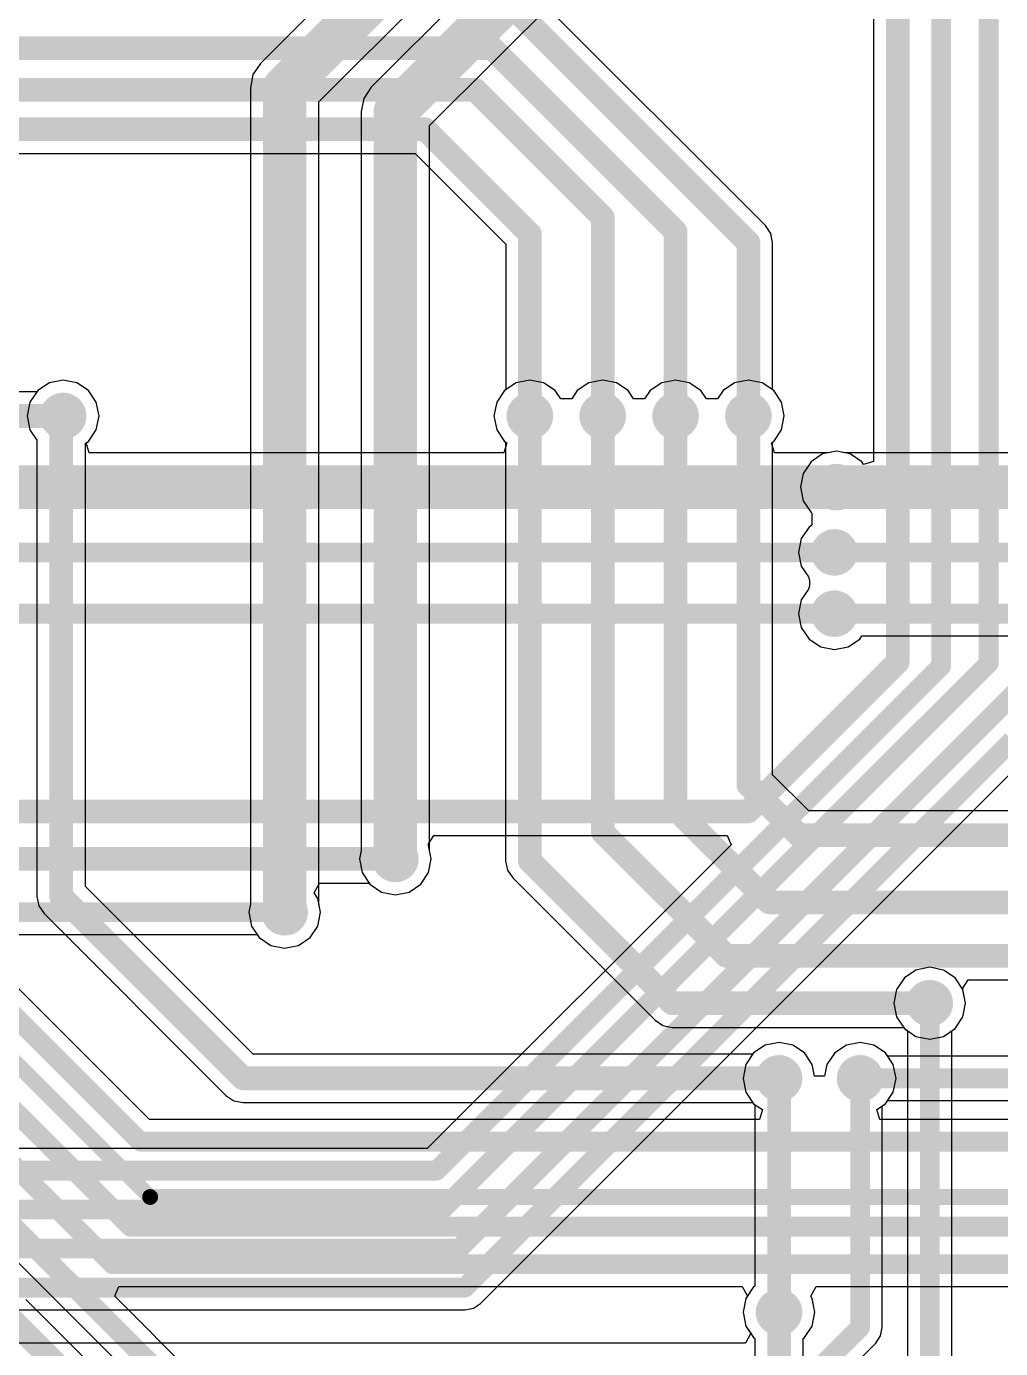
# Model space of a CAD drawing. Header units: millimetres. Extents: x 0 to 214, y 0 to 214.
# Drawn here: x 4.5 to 4.993, y 2.611 to 3.28 of the extents above; entities that cross this region are included whole.
import ezdxf

# ---------------------------------------------------------------- set-up
doc = ezdxf.new("R2010")
doc.units = ezdxf.units.MM
doc.header["$MEASUREMENT"] = 0
for name, color, linetype in [('BottomLayer', 5, 'Continuous'), ('BottomSolder', 6, 'Continuous'), ('TopLayer', 1, 'Continuous'), ('TopSolder', 216, 'Continuous'), ('ViaHoleLayer', 16, 'Continuous')]:
    doc.layers.add(name, color=color, linetype=linetype)

msp = doc.modelspace()

# ---------------------------------------------------------------- hatches: boundary and pattern name
at = {"layer": 'BottomLayer'}
h = msp.add_hatch(color=5, dxfattribs=at)
edge = h.paths.add_edge_path()
edge.add_arc((4.519, 3.083), 0.01181, 0, 360)
h = msp.add_hatch(color=5, dxfattribs=at)
edge = h.paths.add_edge_path()
edge.add_arc((4.755, 3.083), 0.01181, 0, 360)
h = msp.add_hatch(color=5, dxfattribs=at)
edge = h.paths.add_edge_path()
edge.add_arc((4.79183, 3.083), 0.01181, 0, 360)
h = msp.add_hatch(color=5, dxfattribs=at)
edge = h.paths.add_edge_path()
edge.add_arc((4.82867, 3.083), 0.01181, 0, 360)
h = msp.add_hatch(color=5, dxfattribs=at)
edge = h.paths.add_edge_path()
edge.add_arc((4.8655, 3.083), 0.01181, 0, 360)
h = msp.add_hatch(color=5, dxfattribs=at)
edge = h.paths.add_edge_path()
edge.add_arc((4.91, 3.047), 0.01181, 0, 360)
h = msp.add_hatch(color=5, dxfattribs=at)
edge = h.paths.add_edge_path()
edge.add_arc((4.909, 3.014), 0.01181, 0, 360)
h = msp.add_hatch(color=5, dxfattribs=at)
edge = h.paths.add_edge_path()
edge.add_arc((4.909, 2.983), 0.01181, 0, 360)
h = msp.add_hatch(color=5, dxfattribs=at)
edge = h.paths.add_edge_path()
edge.add_arc((4.687, 2.859), 0.01181, 0, 360)
h = msp.add_hatch(color=5, dxfattribs=at)
edge = h.paths.add_edge_path()
edge.add_arc((4.631, 2.832), 0.01181, 0, 360)
h = msp.add_hatch(color=5, dxfattribs=at)
edge = h.paths.add_edge_path()
edge.add_arc((4.95719, 2.786), 0.01181, 0, 360)
h = msp.add_hatch(color=5, dxfattribs=at)
edge = h.paths.add_edge_path()
edge.add_arc((4.881, 2.748), 0.01181, 0, 360)
h = msp.add_hatch(color=5, dxfattribs=at)
edge = h.paths.add_edge_path()
edge.add_arc((4.922, 2.748), 0.01181, 0, 360)
h = msp.add_hatch(color=5, dxfattribs=at)
edge = h.paths.add_edge_path()
edge.add_arc((4.881, 2.62971), 0.01181, 0, 360)
at = {"layer": 'BottomSolder'}
h = msp.add_hatch(color=6, dxfattribs=at)
edge = h.paths.add_edge_path()
edge.add_arc((4.519, 3.083), 0.00591, 0, 360)
h = msp.add_hatch(color=6, dxfattribs=at)
edge = h.paths.add_edge_path()
edge.add_arc((4.755, 3.083), 0.00591, 0, 360)
h = msp.add_hatch(color=6, dxfattribs=at)
edge = h.paths.add_edge_path()
edge.add_arc((4.79183, 3.083), 0.00591, 0, 360)
h = msp.add_hatch(color=6, dxfattribs=at)
edge = h.paths.add_edge_path()
edge.add_arc((4.82867, 3.083), 0.00591, 0, 360)
h = msp.add_hatch(color=6, dxfattribs=at)
edge = h.paths.add_edge_path()
edge.add_arc((4.8655, 3.083), 0.00591, 0, 360)
h = msp.add_hatch(color=6, dxfattribs=at)
edge = h.paths.add_edge_path()
edge.add_arc((4.91, 3.047), 0.00591, 0, 360)
h = msp.add_hatch(color=6, dxfattribs=at)
edge = h.paths.add_edge_path()
edge.add_arc((4.909, 3.014), 0.00591, 0, 360)
h = msp.add_hatch(color=6, dxfattribs=at)
edge = h.paths.add_edge_path()
edge.add_arc((4.909, 2.983), 0.00591, 0, 360)
h = msp.add_hatch(color=6, dxfattribs=at)
edge = h.paths.add_edge_path()
edge.add_arc((4.687, 2.859), 0.00591, 0, 360)
h = msp.add_hatch(color=6, dxfattribs=at)
edge = h.paths.add_edge_path()
edge.add_arc((4.631, 2.832), 0.00591, 0, 360)
h = msp.add_hatch(color=6, dxfattribs=at)
edge = h.paths.add_edge_path()
edge.add_arc((4.95719, 2.786), 0.00591, 0, 360)
h = msp.add_hatch(color=6, dxfattribs=at)
edge = h.paths.add_edge_path()
edge.add_arc((4.881, 2.748), 0.00591, 0, 360)
h = msp.add_hatch(color=6, dxfattribs=at)
edge = h.paths.add_edge_path()
edge.add_arc((4.922, 2.748), 0.00591, 0, 360)
h = msp.add_hatch(color=6, dxfattribs=at)
edge = h.paths.add_edge_path()
edge.add_arc((4.881, 2.62971), 0.00591, 0, 360)
at = {"layer": 'TopLayer'}
h = msp.add_hatch(color=1, dxfattribs=at)
edge = h.paths.add_edge_path()
edge.add_arc((4.519, 3.083), 0.01181, 0, 360)
h = msp.add_hatch(color=1, dxfattribs=at)
edge = h.paths.add_edge_path()
edge.add_arc((4.755, 3.083), 0.01181, 0, 360)
h = msp.add_hatch(color=1, dxfattribs=at)
edge = h.paths.add_edge_path()
edge.add_arc((4.79183, 3.083), 0.01181, 0, 360)
h = msp.add_hatch(color=1, dxfattribs=at)
edge = h.paths.add_edge_path()
edge.add_arc((4.82867, 3.083), 0.01181, 0, 360)
h = msp.add_hatch(color=1, dxfattribs=at)
edge = h.paths.add_edge_path()
edge.add_arc((4.8655, 3.083), 0.01181, 0, 360)
h = msp.add_hatch(color=1, dxfattribs=at)
edge = h.paths.add_edge_path()
edge.add_arc((4.91, 3.047), 0.01181, 0, 360)
h = msp.add_hatch(color=1, dxfattribs=at)
edge = h.paths.add_edge_path()
edge.add_arc((4.909, 3.014), 0.01181, 0, 360)
h = msp.add_hatch(color=1, dxfattribs=at)
edge = h.paths.add_edge_path()
edge.add_arc((4.909, 2.983), 0.01181, 0, 360)
h = msp.add_hatch(color=1, dxfattribs=at)
edge = h.paths.add_edge_path()
edge.add_arc((4.687, 2.859), 0.01181, 0, 360)
h = msp.add_hatch(color=1, dxfattribs=at)
edge = h.paths.add_edge_path()
edge.add_arc((4.631, 2.832), 0.01181, 0, 360)
h = msp.add_hatch(color=1, dxfattribs=at)
edge = h.paths.add_edge_path()
edge.add_arc((4.95719, 2.786), 0.01181, 0, 360)
h = msp.add_hatch(color=1, dxfattribs=at)
edge = h.paths.add_edge_path()
edge.add_arc((4.881, 2.748), 0.01181, 0, 360)
h = msp.add_hatch(color=1, dxfattribs=at)
edge = h.paths.add_edge_path()
edge.add_arc((4.922, 2.748), 0.01181, 0, 360)
h = msp.add_hatch(color=1, dxfattribs=at)
edge = h.paths.add_edge_path()
edge.add_arc((4.881, 2.62971), 0.01181, 0, 360)
at = {"layer": 'TopSolder'}
h = msp.add_hatch(color=216, dxfattribs=at)
edge = h.paths.add_edge_path()
edge.add_arc((4.519, 3.083), 0.00591, 0, 360)
h = msp.add_hatch(color=216, dxfattribs=at)
edge = h.paths.add_edge_path()
edge.add_arc((4.755, 3.083), 0.00591, 0, 360)
h = msp.add_hatch(color=216, dxfattribs=at)
edge = h.paths.add_edge_path()
edge.add_arc((4.79183, 3.083), 0.00591, 0, 360)
h = msp.add_hatch(color=216, dxfattribs=at)
edge = h.paths.add_edge_path()
edge.add_arc((4.82867, 3.083), 0.00591, 0, 360)
h = msp.add_hatch(color=216, dxfattribs=at)
edge = h.paths.add_edge_path()
edge.add_arc((4.8655, 3.083), 0.00591, 0, 360)
h = msp.add_hatch(color=216, dxfattribs=at)
edge = h.paths.add_edge_path()
edge.add_arc((4.91, 3.047), 0.00591, 0, 360)
h = msp.add_hatch(color=216, dxfattribs=at)
edge = h.paths.add_edge_path()
edge.add_arc((4.909, 3.014), 0.00591, 0, 360)
h = msp.add_hatch(color=216, dxfattribs=at)
edge = h.paths.add_edge_path()
edge.add_arc((4.909, 2.983), 0.00591, 0, 360)
h = msp.add_hatch(color=216, dxfattribs=at)
edge = h.paths.add_edge_path()
edge.add_arc((4.687, 2.859), 0.00591, 0, 360)
h = msp.add_hatch(color=216, dxfattribs=at)
edge = h.paths.add_edge_path()
edge.add_arc((4.631, 2.832), 0.00591, 0, 360)
h = msp.add_hatch(color=216, dxfattribs=at)
edge = h.paths.add_edge_path()
edge.add_arc((4.95719, 2.786), 0.00591, 0, 360)
h = msp.add_hatch(color=216, dxfattribs=at)
edge = h.paths.add_edge_path()
edge.add_arc((4.881, 2.748), 0.00591, 0, 360)
h = msp.add_hatch(color=216, dxfattribs=at)
edge = h.paths.add_edge_path()
edge.add_arc((4.922, 2.748), 0.00591, 0, 360)
h = msp.add_hatch(color=216, dxfattribs=at)
edge = h.paths.add_edge_path()
edge.add_arc((4.881, 2.62971), 0.00591, 0, 360)
at = {"layer": 'ViaHoleLayer'}
h = msp.add_hatch(color=16, dxfattribs=at)
edge = h.paths.add_edge_path()
edge.add_arc((4.519, 3.083), 0.00591, 0, 360)
h = msp.add_hatch(color=16, dxfattribs=at)
edge = h.paths.add_edge_path()
edge.add_arc((4.755, 3.083), 0.00591, 0, 360)
h = msp.add_hatch(color=16, dxfattribs=at)
edge = h.paths.add_edge_path()
edge.add_arc((4.79183, 3.083), 0.00591, 0, 360)
h = msp.add_hatch(color=16, dxfattribs=at)
edge = h.paths.add_edge_path()
edge.add_arc((4.82867, 3.083), 0.00591, 0, 360)
h = msp.add_hatch(color=16, dxfattribs=at)
edge = h.paths.add_edge_path()
edge.add_arc((4.8655, 3.083), 0.00591, 0, 360)
h = msp.add_hatch(color=16, dxfattribs=at)
edge = h.paths.add_edge_path()
edge.add_arc((4.91, 3.047), 0.00591, 0, 360)
h = msp.add_hatch(color=16, dxfattribs=at)
edge = h.paths.add_edge_path()
edge.add_arc((4.909, 3.014), 0.00591, 0, 360)
h = msp.add_hatch(color=16, dxfattribs=at)
edge = h.paths.add_edge_path()
edge.add_arc((4.909, 2.983), 0.00591, 0, 360)
h = msp.add_hatch(color=16, dxfattribs=at)
edge = h.paths.add_edge_path()
edge.add_arc((4.687, 2.859), 0.00591, 0, 360)
h = msp.add_hatch(color=16, dxfattribs=at)
edge = h.paths.add_edge_path()
edge.add_arc((4.631, 2.832), 0.00591, 0, 360)
h = msp.add_hatch(color=16, dxfattribs=at)
edge = h.paths.add_edge_path()
edge.add_arc((4.95719, 2.786), 0.00591, 0, 360)
h = msp.add_hatch(color=16, dxfattribs=at)
edge = h.paths.add_edge_path()
edge.add_arc((4.881, 2.748), 0.00591, 0, 360)
h = msp.add_hatch(color=16, dxfattribs=at)
edge = h.paths.add_edge_path()
edge.add_arc((4.922, 2.748), 0.00591, 0, 360)
h = msp.add_hatch(color=16, dxfattribs=at)
edge = h.paths.add_edge_path()
edge.add_arc((4.881, 2.62971), 0.00591, 0, 360)

# ---------------------------------------------------------------- linework, layer by layer
at = {"layer": 'BottomLayer'}
for p, q in [((4.97174, 3.54626), (4.67474, 3.24926)), ((4.70433, 3.22982), (4.99118, 3.51667)), ((4.8501, 3.49261), (4.61874, 3.26126)), ((4.64833, 3.24182), (4.87969, 3.47318)), ((4.61874, 3.26126), (4.61499, 3.25563)), ((4.61499, 3.25563), (4.61367, 3.249)), ((4.61367, 3.249), (4.61367, 2.83616)), ((4.67099, 3.24363), (4.66967, 3.237)), ((4.67474, 3.24926), (4.67099, 3.24363)), ((4.64833, 2.83616), (4.64833, 3.24182)), ((4.66967, 3.237), (4.66967, 2.86316)), ((4.70433, 2.86316), (4.70433, 3.22982)), ((4.51205, 3.09978), (4.50616, 3.09584)), ((4.519, 3.10116), (4.51205, 3.09978)), ((4.52595, 3.09978), (4.519, 3.10116)), ((4.53184, 3.09584), (4.52595, 3.09978)), ((4.74805, 3.09978), (4.74216, 3.09584)), ((4.755, 3.10116), (4.74805, 3.09978)), ((4.76195, 3.09978), (4.755, 3.10116)), ((4.76784, 3.09584), (4.76195, 3.09978)), ((4.78488, 3.09978), (4.77899, 3.09584)), ((4.79183, 3.10116), (4.78488, 3.09978)), ((4.79878, 3.09978), (4.79183, 3.10116)), ((4.80467, 3.09584), (4.79878, 3.09978)), ((4.82172, 3.09978), (4.81583, 3.09584)), ((4.82867, 3.10116), (4.82172, 3.09978)), ((4.83562, 3.09978), (4.82867, 3.10116)), ((4.84151, 3.09584), (4.83562, 3.09978)), ((4.85855, 3.09978), (4.85266, 3.09584)), ((4.8655, 3.10116), (4.85855, 3.09978)), ((4.87245, 3.09978), (4.8655, 3.10116)), ((4.87834, 3.09584), (4.87245, 3.09978)), ((4.50222, 3.08995), (4.50084, 3.083)), ((4.50616, 3.09584), (4.50222, 3.08995)), ((4.53578, 3.08995), (4.53184, 3.09584)), ((4.53716, 3.083), (4.53578, 3.08995)), ((4.73822, 3.08995), (4.73684, 3.083)), ((4.74216, 3.09584), (4.73822, 3.08995)), ((4.77064, 3.09165), (4.76784, 3.09584)), ((4.77078, 3.0916), (4.77064, 3.09165)), ((4.77606, 3.0916), (4.77078, 3.0916)), ((4.77619, 3.09165), (4.77606, 3.0916)), ((4.77899, 3.09584), (4.77619, 3.09165)), ((4.80747, 3.09165), (4.80467, 3.09584)), ((4.80761, 3.0916), (4.80747, 3.09165)), ((4.81289, 3.0916), (4.80761, 3.0916)), ((4.81303, 3.09165), (4.81289, 3.0916)), ((4.81583, 3.09584), (4.81303, 3.09165)), ((4.84431, 3.09165), (4.84151, 3.09584)), ((4.84444, 3.0916), (4.84431, 3.09165)), ((4.84972, 3.0916), (4.84444, 3.0916)), ((4.84986, 3.09165), (4.84972, 3.0916)), ((4.85266, 3.09584), (4.84986, 3.09165)), ((4.88228, 3.08995), (4.87834, 3.09584)), ((4.88366, 3.083), (4.88228, 3.08995)), ((4.50084, 3.083), (4.50222, 3.07605)), ((4.53578, 3.07605), (4.53716, 3.083)), ((4.73684, 3.083), (4.73822, 3.07605)), ((4.88228, 3.07605), (4.88366, 3.083)), ((4.50222, 3.07605), (4.50576, 3.07075)), ((4.53184, 3.07016), (4.53578, 3.07605)), ((4.73822, 3.07605), (4.74216, 3.07016)), ((4.87834, 3.07016), (4.88228, 3.07605)), ((4.50576, 3.07075), (4.50576, 2.84)), ((4.53024, 3.06909), (4.53184, 3.07016)), ((4.74216, 3.07016), (4.74276, 3.06975)), ((4.74276, 3.06975), (4.74276, 2.858)), ((4.87774, 3.06975), (4.87834, 3.07016)), ((4.87774, 2.90157), (4.87774, 3.06975)), ((4.53024, 2.84507), (4.53024, 3.06909)), ((4.90305, 3.06378), (4.89716, 3.05984)), ((4.91, 3.06516), (4.90305, 3.06378)), ((4.91416, 3.06433), (4.91, 3.06516)), ((5.03084, 3.06433), (4.91416, 3.06433)), ((4.89716, 3.05984), (4.89322, 3.05395)), ((4.89322, 3.05395), (4.89184, 3.047)), ((4.89184, 3.047), (4.89322, 3.04005)), ((4.89322, 3.04005), (4.89716, 3.03416)), ((4.89716, 3.03416), (4.89764, 3.03384)), ((4.89764, 3.03384), (4.89764, 3.02783)), ((4.89616, 3.02684), (4.89222, 3.02095)), ((4.89764, 3.02783), (4.89616, 3.02684)), ((4.89222, 3.02095), (4.89084, 3.014)), ((4.89084, 3.014), (4.89222, 3.00705)), ((4.89222, 3.00705), (4.89584, 3.00164)), ((4.89584, 3.00164), (4.8964, 2.99993)), ((4.8964, 2.99707), (4.89584, 2.99536)), ((4.8964, 2.99993), (4.8964, 2.99707)), ((4.89222, 2.98995), (4.89084, 2.983)), ((4.89584, 2.99536), (4.89222, 2.98995)), ((4.89084, 2.983), (4.89222, 2.97605)), ((4.89222, 2.97605), (4.89616, 2.97016)), ((4.89616, 2.97016), (4.90205, 2.96622)), ((4.91595, 2.96622), (4.92184, 2.97016)), ((4.92184, 2.97016), (4.92293, 2.97178)), ((4.92293, 2.97178), (5.06435, 2.97178)), ((4.90205, 2.96622), (4.909, 2.96484)), ((4.909, 2.96484), (4.91595, 2.96622)), ((4.56265, 2.72722), (4.33293, 2.95693)), ((4.89607, 2.88324), (4.87774, 2.90157)), ((5.03075, 2.88324), (4.89607, 2.88324)), ((4.66967, 2.86316), (4.66884, 2.859)), ((4.70516, 2.859), (4.70433, 2.86316)), ((4.66884, 2.859), (4.67022, 2.85205)), ((4.70378, 2.85205), (4.70516, 2.859)), ((4.74276, 2.858), (4.7437, 2.85332)), ((4.67022, 2.85205), (4.67416, 2.84616)), ((4.69984, 2.84616), (4.70378, 2.85205)), ((4.7437, 2.85332), (4.74635, 2.84935)), ((4.74635, 2.84935), (4.81835, 2.77735)), ((4.61507, 2.76024), (4.53024, 2.84507)), ((4.67416, 2.84616), (4.68005, 2.84222)), ((4.68005, 2.84222), (4.687, 2.84084)), ((4.687, 2.84084), (4.69395, 2.84222)), ((4.69395, 2.84222), (4.69984, 2.84616)), ((4.50576, 2.84), (4.5067, 2.83532)), ((4.5067, 2.83532), (4.50935, 2.83135)), ((4.61367, 2.83616), (4.61284, 2.832)), ((4.64916, 2.832), (4.64833, 2.83616)), ((4.50935, 2.83135), (4.60135, 2.73935)), ((4.61284, 2.832), (4.61422, 2.82505)), ((4.64778, 2.82505), (4.64916, 2.832)), ((4.61422, 2.82505), (4.61816, 2.81916)), ((4.64384, 2.81916), (4.64778, 2.82505)), ((4.61816, 2.81916), (4.62405, 2.81522)), ((4.62405, 2.81522), (4.631, 2.81384)), ((4.631, 2.81384), (4.63795, 2.81522)), ((4.63795, 2.81522), (4.64384, 2.81916)), ((4.34249, 2.80864), (4.7229, 2.42824)), ((4.9739, 2.79366), (4.97657, 2.79776)), ((4.97657, 2.79776), (5.06075, 2.79776)), ((4.974, 2.79276), (4.9739, 2.79366)), ((4.97535, 2.786), (4.974, 2.79276)), ((4.97397, 2.77905), (4.97535, 2.786)), ((4.81835, 2.77735), (4.82232, 2.7747)), ((4.97003, 2.77316), (4.97397, 2.77905)), ((4.82232, 2.7747), (4.827, 2.77376)), ((4.827, 2.77376), (4.94394, 2.77376)), ((4.94394, 2.77376), (4.94435, 2.77316)), ((4.94435, 2.77316), (4.95024, 2.76922)), ((4.95024, 2.76922), (4.95719, 2.76784)), ((4.95719, 2.76784), (4.96414, 2.76922)), ((4.96414, 2.76922), (4.97003, 2.77316)), ((4.87405, 2.76478), (4.86816, 2.76084)), ((4.881, 2.76616), (4.87405, 2.76478)), ((4.88795, 2.76478), (4.881, 2.76616)), ((4.89384, 2.76084), (4.88795, 2.76478)), ((4.91505, 2.76478), (4.90916, 2.76084)), ((4.922, 2.76616), (4.91505, 2.76478)), ((4.92895, 2.76478), (4.922, 2.76616)), ((4.93484, 2.76084), (4.92895, 2.76478)), ((4.86775, 2.76024), (4.61507, 2.76024)), ((4.86816, 2.76084), (4.86775, 2.76024)), ((4.89778, 2.75495), (4.89384, 2.76084)), ((4.89895, 2.74905), (4.89778, 2.75495)), ((4.90522, 2.75495), (4.90405, 2.74905)), ((4.90916, 2.76084), (4.90522, 2.75495)), ((4.93593, 2.75922), (4.93484, 2.76084)), ((5.05935, 2.75922), (4.93593, 2.75922)), ((4.90405, 2.74905), (4.89895, 2.74905)), ((4.60135, 2.73935), (4.60532, 2.7367)), ((4.60532, 2.7367), (4.61, 2.73576)), ((4.61, 2.73576), (4.86775, 2.73576)), ((4.86775, 2.73576), (4.86816, 2.73516)), ((4.86816, 2.73516), (4.87256, 2.73222)), ((4.93044, 2.73222), (4.93484, 2.73516)), ((4.93484, 2.73516), (4.93593, 2.73678)), ((4.93593, 2.73678), (5.064, 2.73678)), ((4.87256, 2.73222), (4.87105, 2.72722)), ((4.93195, 2.72722), (4.93044, 2.73222)), ((4.87105, 2.72722), (4.56265, 2.72722)), ((5.18207, 2.72722), (4.93195, 2.72722)), ((4.54508, 2.63778), (4.54715, 2.64278)), ((4.54715, 2.64278), (4.8623, 2.64278)), ((4.8623, 2.64278), (4.86497, 2.63778)), ((4.89703, 2.63778), (4.8997, 2.64278)), ((4.8997, 2.64278), (5.79135, 2.64278)), ((4.71307, 2.42324), (4.50007, 2.63624)), ((4.73565, 2.44722), (4.54508, 2.63778)), ((4.86422, 2.63666), (4.86284, 2.62971)), ((4.86497, 2.63778), (4.86422, 2.63666)), ((4.89778, 2.63666), (4.89703, 2.63778)), ((4.89916, 2.62971), (4.89778, 2.63666)), ((4.86284, 2.62971), (4.86422, 2.62276)), ((4.89778, 2.62276), (4.89916, 2.62971)), ((4.86422, 2.62276), (4.86816, 2.61687)), ((4.89384, 2.61687), (4.89778, 2.62276)), ((4.86816, 2.61687), (4.86876, 2.61646)), ((4.86876, 2.61646), (4.86876, 2.54933)), ((4.89324, 2.61646), (4.89384, 2.61687)), ((4.89324, 2.54933), (4.89324, 2.61646))]:
    msp.add_line(p, q, dxfattribs=at)
for points, const_width in [([(4.687, 3.237), (4.984, 3.534)], 0.022), ([(4.631, 3.249), (4.86743, 3.48543)], 0.022), ([(4.631, 2.832), (4.631, 3.249)], 0.022), ([(4.687, 2.859), (4.687, 3.237)], 0.022), ([(4.518, 2.84), (4.518, 3.07942)], 0.012), ([(4.755, 2.858), (4.755, 3.083)], 0.012), ([(4.79183, 2.87249), (4.79183, 3.083)], 0.012), ([(4.82867, 2.88433), (4.82867, 3.083)], 0.012), ([(4.8655, 2.8965), (4.8655, 3.083)], 0.012), ([(4.91, 3.047), (5.035, 3.047)], 0.022), ([(4.909, 3.014), (5.087, 3.014)], 0.01), ([(4.909, 2.983), (5.069, 2.983)], 0.01), ([(4.325, 2.949), (4.558, 2.716)], 0.01), ([(4.348, 2.903), (4.563, 2.688)], 0.008), ([(4.8655, 2.8965), (4.891, 2.871)], 0.012), ([(4.82867, 2.88433), (4.876, 2.837)], 0.012), ([(4.349, 2.877), (4.553, 2.673)], 0.01), ([(4.79183, 2.87249), (4.85432, 2.81)], 0.012), ([(4.891, 2.871), (5.044, 2.871)], 0.012), ([(4.755, 2.858), (4.827, 2.786)], 0.012), ([(4.352, 2.846), (4.544, 2.654)], 0.01), ([(4.518, 2.84), (4.61, 2.748)], 0.012), ([(4.876, 2.837), (5.013, 2.837)], 0.012), ([(4.339, 2.828), (4.731, 2.436)], 0.01), ([(4.85432, 2.81), (5.074, 2.81)], 0.012), ([(4.827, 2.786), (4.95719, 2.786)], 0.012), ([(4.61, 2.748), (4.881, 2.748)], 0.012), ([(4.922, 2.748), (5.064, 2.748)], 0.01), ([(4.558, 2.716), (5.196, 2.716)], 0.01), ([(4.563, 2.688), (5.833, 2.688)], 0.008), ([(4.553, 2.673), (5.817, 2.673)], 0.01), ([(4.544, 2.654), (5.796, 2.654)], 0.01), ([(4.881, 2.53609), (4.881, 2.62971)], 0.012), ([(4.49142, 2.62758), (4.708, 2.411)], 0.012)]:
    msp.add_lwpolyline(points, dxfattribs=dict(at, const_width=const_width))
for points, const_width in [([(4.6255, 3.249, 1), (4.6365, 3.249, 1)], 0.011), ([(4.6255, 3.249, 1), (4.6365, 3.249, 1)], 0.011), ([(4.6815, 3.237, 1), (4.6925, 3.237, 1)], 0.011), ([(4.6815, 3.237, 1), (4.6925, 3.237, 1)], 0.011), ([(4.515, 3.07942, 1), (4.521, 3.07942, 1)], 0.006), ([(4.752, 3.083, 1), (4.758, 3.083, 1)], 0.006), ([(4.78883, 3.083, 1), (4.79483, 3.083, 1)], 0.006), ([(4.82567, 3.083, 1), (4.83167, 3.083, 1)], 0.006), ([(4.8625, 3.083, 1), (4.8685, 3.083, 1)], 0.006), ([(4.9045, 3.047, 1), (4.9155, 3.047, 1)], 0.011), ([(4.9065, 3.014, 1), (4.9115, 3.014, 1)], 0.005), ([(4.9065, 2.983, 1), (4.9115, 2.983, 1)], 0.005), ([(4.8625, 2.8965, 1), (4.8685, 2.8965, 1)], 0.006), ([(4.8625, 2.8965, 1), (4.8685, 2.8965, 1)], 0.006), ([(4.82567, 2.88433, 1), (4.83167, 2.88433, 1)], 0.006), ([(4.82567, 2.88433, 1), (4.83167, 2.88433, 1)], 0.006), ([(4.78883, 2.87249, 1), (4.79483, 2.87249, 1)], 0.006), ([(4.78883, 2.87249, 1), (4.79483, 2.87249, 1)], 0.006), ([(4.888, 2.871, 1), (4.894, 2.871, 1)], 0.006), ([(4.888, 2.871, 1), (4.894, 2.871, 1)], 0.006), ([(4.6815, 2.859, 1), (4.6925, 2.859, 1)], 0.011), ([(4.752, 2.858, 1), (4.758, 2.858, 1)], 0.006), ([(4.752, 2.858, 1), (4.758, 2.858, 1)], 0.006), ([(4.515, 2.84, 1), (4.521, 2.84, 1)], 0.006), ([(4.515, 2.84, 1), (4.521, 2.84, 1)], 0.006), ([(4.6255, 2.832, 1), (4.6365, 2.832, 1)], 0.011), ([(4.873, 2.837, 1), (4.879, 2.837, 1)], 0.006), ([(4.873, 2.837, 1), (4.879, 2.837, 1)], 0.006), ([(4.85132, 2.81, 1), (4.85732, 2.81, 1)], 0.006), ([(4.85132, 2.81, 1), (4.85732, 2.81, 1)], 0.006), ([(4.824, 2.786, 1), (4.83, 2.786, 1)], 0.006), ([(4.824, 2.786, 1), (4.83, 2.786, 1)], 0.006), ([(4.95419, 2.786, 1), (4.96019, 2.786, 1)], 0.006), ([(4.607, 2.748, 1), (4.613, 2.748, 1)], 0.006), ([(4.607, 2.748, 1), (4.613, 2.748, 1)], 0.006), ([(4.878, 2.748, 1), (4.884, 2.748, 1)], 0.006), ([(4.9195, 2.748, 1), (4.9245, 2.748, 1)], 0.005), ([(4.5555, 2.716, 1), (4.5605, 2.716, 1)], 0.005), ([(4.5555, 2.716, 1), (4.5605, 2.716, 1)], 0.005), ([(4.561, 2.688, 1), (4.565, 2.688, 1)], 0.004), ([(4.561, 2.688, 1), (4.565, 2.688, 1)], 0.004), ([(4.5505, 2.673, 1), (4.5555, 2.673, 1)], 0.005), ([(4.5505, 2.673, 1), (4.5555, 2.673, 1)], 0.005), ([(4.5415, 2.654, 1), (4.5465, 2.654, 1)], 0.005), ([(4.5415, 2.654, 1), (4.5465, 2.654, 1)], 0.005), ([(4.878, 2.62971, 1), (4.884, 2.62971, 1)], 0.006)]:
    msp.add_lwpolyline(points, format="xyb", close=True, dxfattribs=dict(at, const_width=const_width))
at = {"layer": 'TopLayer'}
for p, q in [((4.92876, 3.83893), (4.92876, 3.05998)), ((4.87415, 3.17925), (4.75375, 3.29965)), ((4.01204, 3.21576), (4.69693, 3.21576)), ((4.69693, 3.21576), (4.74277, 3.16993)), ((4.8768, 3.17528), (4.87415, 3.17925)), ((4.74277, 3.16993), (4.74277, 3.09625)), ((4.87774, 3.1706), (4.8768, 3.17528)), ((4.87774, 3.09625), (4.87774, 3.1706)), ((4.51205, 3.09978), (4.50616, 3.09584)), ((4.519, 3.10116), (4.51205, 3.09978)), ((4.52595, 3.09978), (4.519, 3.10116)), ((4.53184, 3.09584), (4.52595, 3.09978)), ((4.74277, 3.09625), (4.74216, 3.09584)), ((4.87834, 3.09584), (4.87774, 3.09625)), ((4.50575, 3.09524), (4.42725, 3.09524)), ((4.50616, 3.09584), (4.50575, 3.09524)), ((4.53578, 3.08995), (4.53184, 3.09584)), ((4.53716, 3.083), (4.53578, 3.08995)), ((4.73822, 3.08995), (4.73684, 3.083)), ((4.74216, 3.09584), (4.73822, 3.08995)), ((4.88228, 3.08995), (4.87834, 3.09584)), ((4.88366, 3.083), (4.88228, 3.08995)), ((4.53578, 3.07605), (4.53716, 3.083)), ((4.73684, 3.083), (4.73822, 3.07605)), ((4.88228, 3.07605), (4.88366, 3.083)), ((4.53184, 3.07016), (4.53578, 3.07605)), ((4.73822, 3.07605), (4.74216, 3.07016)), ((4.87834, 3.07016), (4.88228, 3.07605)), ((4.5306, 3.06933), (4.53184, 3.07016)), ((4.53212, 3.06433), (4.5306, 3.06933)), ((4.7434, 3.06933), (4.74188, 3.06433)), ((4.74216, 3.07016), (4.7434, 3.06933)), ((4.8771, 3.06933), (4.87834, 3.07016)), ((4.87862, 3.06433), (4.8771, 3.06933)), ((4.74188, 3.06433), (4.53212, 3.06433)), ((4.90584, 3.06433), (4.87862, 3.06433)), ((4.91, 3.06516), (4.90584, 3.06433)), ((4.91695, 3.06378), (4.91, 3.06516)), ((4.92284, 3.05984), (4.91695, 3.06378)), ((4.92376, 3.05846), (4.92284, 3.05984)), ((4.92876, 3.05998), (4.92376, 3.05846)), ((4.73006, 2.6342), (5.00365, 2.90778)), ((4.70371, 2.86666), (4.70638, 2.87076)), ((4.70638, 2.87076), (4.85483, 2.87076)), ((4.85483, 2.87076), (4.85675, 2.86615)), ((4.85675, 2.86615), (4.70314, 2.71254)), ((4.70381, 2.86576), (4.70371, 2.86666)), ((4.70516, 2.859), (4.70381, 2.86576)), ((4.70378, 2.85205), (4.70516, 2.859)), ((4.69984, 2.84616), (4.70378, 2.85205)), ((4.6459, 2.84176), (4.64857, 2.84676)), ((4.64778, 2.83895), (4.6459, 2.84176)), ((4.64857, 2.84676), (4.67375, 2.84676)), ((4.67375, 2.84676), (4.67416, 2.84616)), ((4.67416, 2.84616), (4.68005, 2.84222)), ((4.68005, 2.84222), (4.687, 2.84084)), ((4.687, 2.84084), (4.69395, 2.84222)), ((4.69395, 2.84222), (4.69984, 2.84616)), ((4.64916, 2.832), (4.64778, 2.83895)), ((4.64778, 2.82505), (4.64916, 2.832)), ((4.64384, 2.81916), (4.64778, 2.82505)), ((4.30565, 2.82078), (4.61707, 2.82078)), ((4.61707, 2.82078), (4.61816, 2.81916)), ((4.61816, 2.81916), (4.62405, 2.81522)), ((4.62405, 2.81522), (4.631, 2.81384)), ((4.631, 2.81384), (4.63795, 2.81522)), ((4.63795, 2.81522), (4.64384, 2.81916)), ((4.95024, 2.80278), (4.94435, 2.79884)), ((4.95719, 2.80416), (4.95024, 2.80278)), ((4.96414, 2.80278), (4.95719, 2.80416)), ((4.97003, 2.79884), (4.96414, 2.80278)), ((4.94435, 2.79884), (4.94041, 2.79295)), ((4.97397, 2.79295), (4.97003, 2.79884)), ((4.94041, 2.79295), (4.93903, 2.786)), ((4.97535, 2.786), (4.97397, 2.79295)), ((4.93903, 2.786), (4.94041, 2.77905)), ((4.97397, 2.77905), (4.97535, 2.786)), ((4.94041, 2.77905), (4.94435, 2.77316)), ((4.97003, 2.77316), (4.97397, 2.77905)), ((4.94435, 2.77316), (4.94597, 2.77207)), ((4.94597, 2.77207), (4.94597, 2.46383)), ((4.9684, 2.77207), (4.97003, 2.77316)), ((4.9684, 2.45919), (4.9684, 2.77207)), ((4.87405, 2.76478), (4.86816, 2.76084)), ((4.881, 2.76616), (4.87405, 2.76478)), ((4.88795, 2.76478), (4.881, 2.76616)), ((4.89384, 2.76084), (4.88795, 2.76478)), ((4.91505, 2.76478), (4.90916, 2.76084)), ((4.922, 2.76616), (4.91505, 2.76478)), ((4.92895, 2.76478), (4.922, 2.76616)), ((4.93484, 2.76084), (4.92895, 2.76478)), ((4.86422, 2.75495), (4.86284, 2.748)), ((4.86816, 2.76084), (4.86422, 2.75495)), ((4.89778, 2.75495), (4.89384, 2.76084)), ((4.89895, 2.74905), (4.89778, 2.75495)), ((4.90522, 2.75495), (4.90405, 2.74905)), ((4.90916, 2.76084), (4.90522, 2.75495)), ((4.93878, 2.75495), (4.93484, 2.76084)), ((4.94016, 2.748), (4.93878, 2.75495)), ((4.90405, 2.74905), (4.89895, 2.74905)), ((4.86284, 2.748), (4.86422, 2.74105)), ((4.93878, 2.74105), (4.94016, 2.748)), ((4.86422, 2.74105), (4.86816, 2.73516)), ((4.86816, 2.73516), (4.86876, 2.73475)), ((4.93322, 2.73407), (4.93484, 2.73516)), ((4.93484, 2.73516), (4.93878, 2.74105)), ((4.86876, 2.73475), (4.86876, 2.64296)), ((4.93322, 2.622), (4.93322, 2.73407)), ((4.70314, 2.71254), (4.37846, 2.71254)), ((4.86816, 2.64255), (4.86422, 2.63666)), ((4.86876, 2.64296), (4.86816, 2.64255)), ((4.86422, 2.63666), (4.86284, 2.62971)), ((4.31061, 2.63092), (4.72213, 2.63092)), ((4.72213, 2.63092), (4.72643, 2.63177)), ((4.72213, 2.63092), (4.72213, 2.63092)), ((4.72643, 2.63177), (4.73006, 2.6342)), ((4.86284, 2.62971), (4.86422, 2.62276)), ((4.86422, 2.62276), (4.86666, 2.61911)), ((4.93236, 2.61771), (4.93322, 2.622)), ((4.86666, 2.61911), (4.86399, 2.61411)), ((4.92993, 2.61407), (4.93236, 2.61771)), ((4.86399, 2.61411), (4.31061, 2.61411)), ((4.92193, 2.60607), (4.92993, 2.61407)), ((4.92993, 2.61407), (4.92993, 2.61407))]:
    msp.add_line(p, q, dxfattribs=at)
for points, const_width in [([(4.987, 2.95791), (4.987, 3.88472)], 0.01), ([(4.941, 2.95858), (4.941, 3.844)], 0.012), ([(4.963, 2.95654), (4.963, 3.661)], 0.01), ([(4.7451, 3.291), (4.8655, 3.1706)], 0.012), ([(4.062, 3.269), (4.73598, 3.269)], 0.012), ([(4.73598, 3.269), (4.82867, 3.17632)], 0.012), ([(4.0175, 3.248), (4.72728, 3.248)], 0.012), ([(4.72728, 3.248), (4.79183, 3.18345)], 0.012), ([(4.01204, 3.228), (4.702, 3.228)], 0.012), ([(4.702, 3.228), (4.755, 3.175)], 0.012), ([(4.79183, 3.083), (4.79183, 3.18345)], 0.012), ([(4.755, 3.083), (4.755, 3.175)], 0.012), ([(4.82867, 3.083), (4.82867, 3.17632)], 0.012), ([(4.8655, 3.083), (4.8655, 3.1706)], 0.012), ([(4.414, 3.083), (4.519, 3.083)], 0.012), ([(4.414, 3.047), (4.91, 3.047)], 0.022), ([(4.216, 3.014), (4.909, 3.014)], 0.01), ([(4.219, 2.983), (4.909, 2.983)], 0.01), ([(4.71073, 2.68164), (4.987, 2.95791)], 0.01), ([(4.86542, 2.883), (4.941, 2.95858)], 0.012), ([(4.70778, 2.70132), (4.963, 2.95654)], 0.01), ([(4.71933, 2.66195), (5.007, 2.94963)], 0.01), ([(4.72213, 2.64213), (4.999, 2.919)], 0.01), ([(4.227, 2.883), (4.86542, 2.883)], 0.012), ([(4.286, 2.859), (4.687, 2.859)], 0.012), ([(4.301, 2.832), (4.631, 2.832)], 0.01), ([(4.95719, 2.45919), (4.95719, 2.786)], 0.01), ([(4.881, 2.62971), (4.881, 2.74)], 0.012), ([(4.922, 2.622), (4.922, 2.74)], 0.01), ([(4.28099, 2.70132), (4.70778, 2.70132)], 0.01), ([(4.28099, 2.68164), (4.71073, 2.68164)], 0.01), ([(4.28099, 2.66195), (4.71933, 2.66195)], 0.01), ([(4.28112, 2.64213), (4.72213, 2.64213)], 0.01), ([(4.9029, 2.6029), (4.922, 2.622)], 0.01)]:
    msp.add_lwpolyline(points, dxfattribs=dict(at, const_width=const_width))
for points, const_width in [([(4.73298, 3.269, 1), (4.73898, 3.269, 1)], 0.006), ([(4.73298, 3.269, 1), (4.73898, 3.269, 1)], 0.006), ([(4.72428, 3.248, 1), (4.73028, 3.248, 1)], 0.006), ([(4.72428, 3.248, 1), (4.73028, 3.248, 1)], 0.006), ([(4.699, 3.228, 1), (4.705, 3.228, 1)], 0.006), ([(4.699, 3.228, 1), (4.705, 3.228, 1)], 0.006), ([(4.78883, 3.18345, 1), (4.79483, 3.18345, 1)], 0.006), ([(4.78883, 3.18345, 1), (4.79483, 3.18345, 1)], 0.006), ([(4.752, 3.175, 1), (4.758, 3.175, 1)], 0.006), ([(4.752, 3.175, 1), (4.758, 3.175, 1)], 0.006), ([(4.82567, 3.17632, 1), (4.83167, 3.17632, 1)], 0.006), ([(4.82567, 3.17632, 1), (4.83167, 3.17632, 1)], 0.006), ([(4.8625, 3.1706, 1), (4.8685, 3.1706, 1)], 0.006), ([(4.8625, 3.1706, 1), (4.8685, 3.1706, 1)], 0.006), ([(4.516, 3.083, 1), (4.522, 3.083, 1)], 0.006), ([(4.752, 3.083, 1), (4.758, 3.083, 1)], 0.006), ([(4.78883, 3.083, 1), (4.79483, 3.083, 1)], 0.006), ([(4.82567, 3.083, 1), (4.83167, 3.083, 1)], 0.006), ([(4.8625, 3.083, 1), (4.8685, 3.083, 1)], 0.006), ([(4.9045, 3.047, 1), (4.9155, 3.047, 1)], 0.011), ([(4.9065, 3.014, 1), (4.9115, 3.014, 1)], 0.005), ([(4.9065, 2.983, 1), (4.9115, 2.983, 1)], 0.005), ([(4.938, 2.95858, 1), (4.944, 2.95858, 1)], 0.006), ([(4.938, 2.95858, 1), (4.944, 2.95858, 1)], 0.006), ([(4.9845, 2.95791, 1), (4.9895, 2.95791, 1)], 0.005), ([(4.9845, 2.95791, 1), (4.9895, 2.95791, 1)], 0.005), ([(4.9605, 2.95654, 1), (4.9655, 2.95654, 1)], 0.005), ([(4.9605, 2.95654, 1), (4.9655, 2.95654, 1)], 0.005), ([(4.86242, 2.883, 1), (4.86842, 2.883, 1)], 0.006), ([(4.86242, 2.883, 1), (4.86842, 2.883, 1)], 0.006), ([(4.684, 2.859, 1), (4.69, 2.859, 1)], 0.006), ([(4.6285, 2.832, 1), (4.6335, 2.832, 1)], 0.005), ([(4.95469, 2.786, 1), (4.95969, 2.786, 1)], 0.005), ([(4.878, 2.74, 1), (4.884, 2.74, 1)], 0.006), ([(4.9195, 2.74, 1), (4.9245, 2.74, 1)], 0.005), ([(4.70528, 2.70132, 1), (4.71028, 2.70132, 1)], 0.005), ([(4.70528, 2.70132, 1), (4.71028, 2.70132, 1)], 0.005), ([(4.70823, 2.68164, 1), (4.71323, 2.68164, 1)], 0.005), ([(4.70823, 2.68164, 1), (4.71323, 2.68164, 1)], 0.005), ([(4.71683, 2.66195, 1), (4.72183, 2.66195, 1)], 0.005), ([(4.71683, 2.66195, 1), (4.72183, 2.66195, 1)], 0.005), ([(4.71963, 2.64213, 1), (4.72463, 2.64213, 1)], 0.005), ([(4.71963, 2.64213, 1), (4.72463, 2.64213, 1)], 0.005), ([(4.878, 2.62971, 1), (4.884, 2.62971, 1)], 0.006), ([(4.9195, 2.622, 1), (4.9245, 2.622, 1)], 0.005), ([(4.9195, 2.622, 1), (4.9245, 2.622, 1)], 0.005)]:
    msp.add_lwpolyline(points, format="xyb", close=True, dxfattribs=dict(at, const_width=const_width))

doc.saveas('drawing.dxf')
